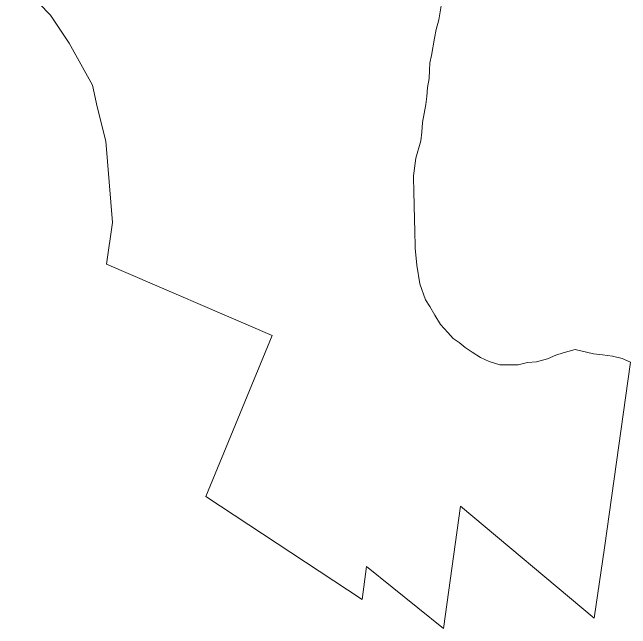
# Model space of a CAD drawing. Header units: metres. Extents: x 267914 to 271639, y 6093026 to 6094842.
# Drawn here: x 270108 to 270760, y 6093026 to 6093676 of the extents above; entities that cross this region are included whole.
import ezdxf

# ---------------------------------------------------------------- set-up
doc = ezdxf.new("R2010")
doc.units = ezdxf.units.M
doc.layers.add('Cadastre Land Parcels_SP_EXT', color=9, linetype='Continuous', lineweight=5)

msp = doc.modelspace()

# ---------------------------------------------------------------- linework, layer by layer
at = {"layer": 'Cadastre Land Parcels_SP_EXT', "linetype": 'Continuous'}
msp.add_lwpolyline([(270076.26241, 6093746.589), (270148.0347, 6093672.62475), (270167.87058, 6093643.31148), (270192.2957, 6093598.91515), (270197.42305, 6093575.94487), (270206.67466, 6093539.84112), (270213.38308, 6093454.11917), (270207.14044, 6093410.31459), (270382.06066, 6093334.90971), (270312.08886, 6093165.40984), (270476.80579, 6093056.87493), (270481.61135, 6093091.51678), (270562.7294, 6093026.02901), (270580.62992, 6093155.0653), (270721.757, 6093037.00204), (270732.50628, 6093111.24481), (270760.22806, 6093306.89326), (270751.31186, 6093310.92555), (270741.23408, 6093313.40284), (270730.56455, 6093314.60231), (270721.14574, 6093315.8107), (270701.63377, 6093320.13175), (270689.20501, 6093316.86724), (270681.13963, 6093314.26797), (270672.5461, 6093310.45518), (270660.83399, 6093307.27953), (270651.49723, 6093306.61024), (270641.62703, 6093304.06652), (270622.26744, 6093303.96812), (270610.84117, 6093307.64885), (270601.88266, 6093311.96346), (270592.86222, 6093317.52444), (270585.8063, 6093322.52831), (270579.41508, 6093327.57395), (270573.04082, 6093331.98422), (270567.24222, 6093338.30566), (270559.51604, 6093346.52254), (270553.61709, 6093356.65862), (270548.37623, 6093365.5288), (270543.81129, 6093372.49462), (270537.72685, 6093389.62744), (270534.7034, 6093409.32482), (270532.98074, 6093427.12481), (270532.46028, 6093446.83809), (270532.22479, 6093455.74308), (270531.73755, 6093474.18455), (270531.45179, 6093484.99584), (270530.96455, 6093503.43828), (270533.60543, 6093521.90253), (270538.7486, 6093540.38278), (270539.76469, 6093549.29474), (270540.74677, 6093559.47852), (270543.99555, 6093578.58319), (270545.02869, 6093586.85872), (270546.02941, 6093596.40615), (270547.65261, 6093605.95844), (270548.04287, 6093614.86546), (270548.46713, 6093622.50155), (270550.14138, 6093630.14656), (270553.40898, 6093648.61391), (270555.05003, 6093657.53082), (270557.90944, 6093667.7275), (270561.15929, 6093686.83119)], dxfattribs=at)

doc.saveas('drawing.dxf')
